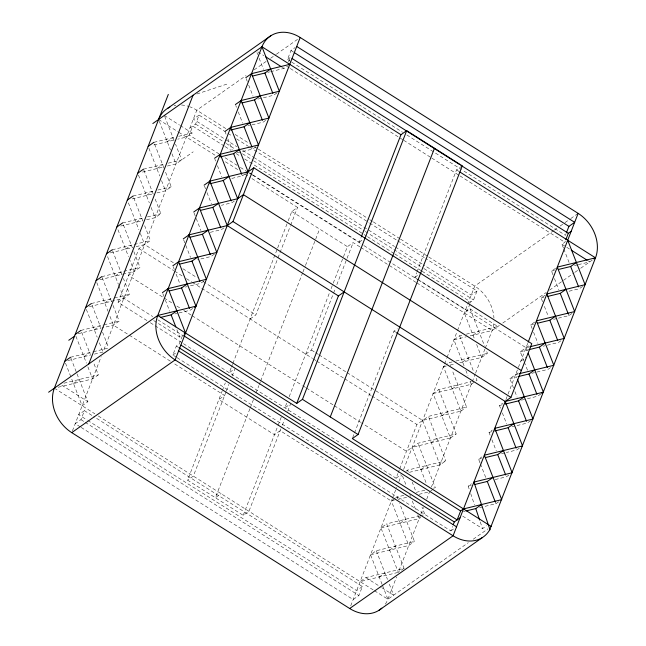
<?xml version="1.0" encoding="UTF-8"?>
<svg xmlns="http://www.w3.org/2000/svg" width="646" height="646" viewBox="0 0 646 646"><rect width="100%" height="100%" fill="white"/><g stroke="black" fill="none" stroke-linecap="round" stroke-linejoin="round"><path stroke-width="0.48" stroke-dasharray="3.23 2.42" d="M146.957 320.586L118.097 302.328L138.947 248.589L150.429 240.514L144.639 225.696M72.433 430.842L101.204 356.657M94.405 354.113L102.997 352.022L196.796 110.208L246.029 75.582M80.322 426.909L75.211 423.671L80.952 419.634L84.424 410.678L92.951 416.072M189.843 128.118L195.593 124.08L199.065 115.125L232.318 136.169M176.269 357.157L172.853 355.001L176.334 346.046L179.2 344.019L182.325 335.96M290.902 61.604L287.494 59.448L290.966 50.493L295.069 47.602M288.633 61.903L290.369 57.429M280.913 428.831L248.928 511.285L243.187 515.33L187.59 480.156L222.095 391.21M222.45 390.281L225.325 382.868M231.074 368.042L229.282 372.677L234.199 369.213M231.438 367.122L232.512 364.336M232.875 363.415L277.312 248.847M277.675 247.919L287.825 221.748M288.181 220.811L291.806 211.468L297.556 207.431L250.874 177.892M226.043 391.799L193.34 476.11L187.59 480.156M226.399 390.87L228.918 384.386M232.148 376.053L235.023 368.64M250.123 318.938L255.864 314.901L277.618 258.828M277.982 257.891L290.304 226.116M290.668 225.188L297.556 207.431M249.889 408.797L215.384 497.743L221.134 493.697M250.244 407.868L253.482 399.527M255.994 393.043L258.868 385.63M259.232 384.709L260.306 381.923M260.669 381.003L302.57 272.975M302.934 272.047L305.106 266.435M305.469 265.506L319.6 229.055M243.187 515.33L277.683 426.384M278.038 425.456L281.276 417.122M286.671 403.217L284.87 407.852L289.796 404.388M289.182 396.733L329.638 292.436M331.091 288.697L332.9 284.022M333.263 283.093L347.403 246.643L353.144 242.605L359.935 246.901M282.35 425.125L284.506 419.561M287.736 411.227L290.611 403.815M305.711 354.113L311.461 350.075L333.207 294.003M333.57 293.066L335.379 288.399M336.832 284.66L353.144 242.605M253.167 175.058L359.257 242.185L361.074 237.51M352.684 437.641L354.129 433.902M354.493 432.965L394.003 331.099L397.29 328.79M416.549 278.434L414.845 277.36L416.662 272.693M417.025 271.756L456.536 169.89L462.278 165.844M183.448 343.68L396.046 478.202L397.847 473.575M398.202 472.646L399.285 469.868M399.64 468.939L416.896 424.47L428.379 416.387L466.598 407.109L452.119 370.061M350.73 605.819L392.09 499.18M392.453 498.252L396.765 487.132M398.921 481.577L401.432 475.093M403.589 469.529L444.198 364.837M444.561 363.908L446.717 358.352M447.072 357.424L457.134 331.487M457.497 330.558L474.745 286.081L553.517 230.687M469.973 303.765L467.195 310.936L419.448 280.719M81.178 427.45L353.16 599.553L358.901 595.507L362.374 586.552L93.807 416.613M469.23 302.99L473.542 299.954L477.014 290.999L425.859 258.634M385.339 604.131A34.327 27.1 54.9 0 0 387.899 599.222L396.531 576.991M420.603 514.91L398.324 572.356L360.105 581.634L365.854 577.597L404.065 568.318L386.696 523.858L419.181 515.968M420.966 513.99L423.477 507.506M426.715 499.164L429.59 491.751M431.383 487.116L475.23 374.082M475.585 373.162L484.928 349.074M485.291 348.146L492.115 330.542A34.327 27.1 54.9 0 0 493.98 321.377M177.117 357.698L450.803 530.875L452.547 526.393M566.138 233.529L565.444 235.322L462.278 170.043M563.417 247.983L561.972 244.277L564.846 242.258L565.541 240.465M505.907 399.599L507.699 394.964M508.063 394.036L518.035 368.309M518.383 367.413L527.822 343.083M254.233 69.808L266.54 61.152M270.642 58.269L275.567 54.805M276.391 54.232L299.364 38.074M199.065 115.125L193.324 119.163L224.865 139.124M167.266 141.716L173.007 137.679M287.494 59.448L291.798 56.42M180.323 125.574L192.12 133.036L186.371 137.081L177.771 139.165M270.642 71.649L284.022 68.403L286.889 66.385L289.448 68M156.841 168.59L162.59 164.544M167.354 166.038L175.954 163.947L193.186 151.826M276.884 92.959L273.597 95.269L256.397 99.444M146.424 195.455L152.165 191.418M156.93 192.904L165.529 190.812L171.271 186.775L165.118 171.029M265.635 120.406L263.18 122.142L247.886 125.849M135.999 222.321L141.74 218.283M146.513 219.769L155.105 217.686L160.854 213.64L155.064 198.823M256.034 146.699L252.756 149.008L236.517 152.949M125.582 249.195L131.324 245.149M231.825 178.425L242.331 175.874L245.617 173.564M115.158 276.06L120.899 272.023M133.859 251.633L140.012 267.379L128.522 275.462L163.317 297.475M234.377 201.011L231.914 202.747L221.4 205.299M104.733 302.926L110.482 298.888M118.097 302.328L129.588 294.245L123.434 278.507M223.952 227.885L221.489 229.613L210.023 232.399M94.316 329.799L100.057 325.754M113.01 305.372L119.163 321.119L113.421 325.156L101.955 327.942M214.351 254.177L211.072 256.478L197.692 259.732M83.891 356.665L89.632 352.627M203.926 281.042L200.648 283.352L188.228 286.364M73.474 383.53L79.216 379.493M58.18 387.245L92.58 378.895L98.321 374.858L93.613 362.81M192.686 308.489L190.223 310.217L177.803 313.237M77.044 373.937L87.904 401.723L82.155 405.761L71.302 377.975M153.691 320.561L179.806 337.083L182.673 335.064M84.424 410.678L78.683 414.716L87.21 420.11M172.853 355.001L176.956 352.11M359.257 242.185L362.543 239.876M414.845 277.36L418.132 275.051M554.341 230.105L556.804 228.377M560.082 226.068L564.184 223.177M565.008 222.604L569.933 219.139M570.749 218.566L577.314 213.947M477.014 290.999L471.273 295.044L423.526 264.828M466.331 334.16L497.864 326.505L470.07 308.917L464.321 312.955L474.455 338.884M464.038 365.757L453.904 339.82L459.645 335.783L462.512 335.088M553 274.849L551.547 271.142L555.649 268.26M473.009 335.185L478.751 331.14M470.143 335.88L492.115 330.542L499.503 325.35M502.782 323.04L546.274 292.452M549.56 290.143L562.69 280.913M563.506 280.332L574.173 272.83M574.997 272.257L579.922 268.793M580.738 268.211L592.229 260.136M347.104 372.629L422.637 420.425L460.856 411.147L443.479 366.694L447.581 363.803M542.575 301.722L541.13 298.016L545.232 295.133M462.593 362.051L468.334 358.013M459.726 362.745L481.698 357.408L487.439 353.37L485.994 349.664M582.627 286.428L579.341 288.738L568.835 291.289M425.972 482.489L412.213 447.298L450.432 438.012L433.062 393.559L438.804 389.522L471.289 381.633M532.151 328.588L530.705 324.881L534.807 321.999M452.168 388.916L457.909 384.879M433.062 393.559L471.273 384.281L477.023 380.236L475.932 377.458M558.41 318.155L568.924 315.603L572.203 313.294M523.906 361.017L520.28 351.755L529.308 345.4M441.743 415.79L447.492 411.744M520.813 361.146L526.563 357.109M460.856 411.147L466.598 407.109M560.962 340.741L558.499 342.469L543.213 346.183M438.804 389.522L456.173 433.975L417.962 443.253L406.471 451.336L361.494 422.872M513.481 387.883L509.864 378.621L518.068 372.847M431.326 442.655L437.067 438.618M450.432 438.012L456.173 433.975M550.537 367.606L548.083 369.342L531.836 373.283M396.046 478.202L400.972 474.737M405.898 471.281L407.537 470.127L445.756 460.84L428.379 416.387M500.529 408.264L499.439 405.486L502.725 403.177M420.901 469.521L426.643 465.483M409.435 472.307L440.007 464.886L445.756 460.84M540.936 393.899L537.658 396.208L526.191 398.994M394.658 498.72L391.371 501.03L280.194 430.68L274.445 434.726L218.857 399.543L224.606 395.505L173.677 363.286M395.473 498.147L397.112 496.992L403.807 495.369M490.104 435.138L489.022 432.36L492.3 430.05M430.406 491.178L433.692 488.869M530.519 420.764L527.233 423.073L511.947 426.788M404.065 568.318L398.324 572.356L380.954 527.903L386.696 523.858M480.043 462.932L478.597 459.225L481.884 456.916M400.06 523.26L405.801 519.222M380.954 527.903L419.165 518.617L420.812 517.462M519.279 448.211L516.816 449.947L506.303 452.499M382.109 584.404L370.529 554.769L376.271 550.731L414.49 541.445L399.648 503.476M469.125 488.909L468.172 486.091L471.459 483.781M389.635 550.126L395.384 546.088M370.529 554.769L408.748 545.49L414.49 541.445M508.854 475.085L506.391 476.813L494.925 479.598M362.374 586.552L356.632 590.597L88.066 420.651M379.218 576.999L384.959 572.954M450.803 530.875L454.913 527.992M479.607 507.651L495.975 503.678L499.253 501.377M462.706 516.097L482.522 528.63L486.624 525.747M374.43 590.694L387.899 599.222L468.318 542.672M473.243 539.208L488.013 528.816M196.877 93.993L227.537 83.907M267.775 72.344L269.689 71.884M153.901 142.322L174.921 137.21M178.74 136.29L192.12 133.036M153.885 144.962L173.952 140.093M143.477 169.187L164.496 164.084M168.323 163.155L181.696 159.909L175.542 144.163M142.516 172.07L163.535 166.959M133.06 196.053L154.079 190.95M157.899 190.021L171.271 186.775M132.091 198.936L153.11 193.832M122.635 222.927L143.654 217.823M147.474 216.895L160.854 213.64M120.713 226.035L142.685 220.698M112.21 249.792L150.429 240.514M110.288 252.901L132.269 247.571M136.088 246.643L144.688 244.551L174.388 263.35M101.793 276.658L122.813 271.554M123.766 271.328L140.012 267.379M99.872 279.775L121.844 274.437M122.797 274.203L134.263 271.417L129.919 260.306M91.369 303.531L113.349 298.194M114.302 297.959L129.588 294.245M89.447 306.64L123.846 298.29L152.698 316.548M185.362 287.058L187.275 286.598M80.952 330.397L102.924 325.059M103.877 324.833L119.163 321.119M78.069 333.74L101.002 328.176M174.937 313.932L176.851 313.463M70.527 357.262L92.499 351.933M93.46 351.699L107.785 348.218M67.652 360.613L90.577 355.042M63.93 383.207L98.321 374.858M551.547 271.142L554.413 270.448M574.48 265.579L577.346 264.884M578.299 264.65L589.766 261.864L588.078 260.798M541.13 298.016L543.997 297.322M453.904 339.82L466.323 336.808M530.705 324.881L533.572 324.187M553.638 319.318L557.458 318.389M452.087 361.954L449.22 362.648L450.31 365.426M455.915 361.025L487.439 353.37M443.479 366.694L446.346 365.991M450.165 365.063L454.945 363.908M417.397 278.975L526.03 347.709L528.896 347.015M520.28 351.755L527.927 349.898M518.472 373.881L515.605 374.583L516.695 377.361M509.864 378.621L517.503 376.763M499.439 405.486L502.305 404.792M521.419 400.149L525.238 399.22M489.022 432.36L491.889 431.657M478.597 459.225L481.464 458.531M501.53 453.653L505.35 452.725M424.826 490.266L416.226 492.349L412.245 482.166M433.426 488.174L435.331 487.714L417.962 443.253M394.238 500.335L391.371 501.03L408.748 545.49M398.057 499.406L406.657 497.323M419.076 494.303L427.676 492.212M468.172 486.091L472 485.162M420.134 515.742L424.915 514.579L422.016 507.175M463.44 511.584L465.338 511.123M290.966 50.493L293.526 52.108M291.758 62.145L402.595 132.277M406.859 134.974L461.43 169.502M456.536 169.89L459.08 171.497M290.304 68.541L399.438 137.598M400.286 138.139L402.846 139.754M403.702 140.295L430.979 157.559M431.835 158.1L459.12 175.357M459.968 175.898L564.846 242.258M257.907 51.882L263.802 55.613M282.334 67.337L284.022 68.403M561.972 244.277L569.554 249.073M225.785 128.554L196.796 110.208A34.327 27.1 54.9 0 0 190.021 106.848M235.16 134.489L249.655 143.654M254.774 146.892L257.326 148.515M258.182 149.056L369.019 219.188M369.875 219.729L372.435 221.344M373.283 221.885L399.712 238.608M400.568 239.149L427.854 256.414M428.702 256.955L474.745 286.081A34.327 27.1 54.9 0 1 493.956 318.09M236.581 138.866L248.516 146.416M249.372 146.957L368.737 222.482M369.585 223.023L396.87 240.288M397.726 240.829L425.003 258.093M225.72 139.665L236.807 146.682M242.775 150.453L253.006 156.93M253.854 157.471L362.987 226.528M363.843 227.061L394.536 246.489M395.392 247.022L422.67 264.287M195.593 124.08L225.43 142.968M226.286 143.501L235.661 149.436M242.484 153.756L252.715 160.224M253.571 160.765L364.409 230.905M365.256 231.438L423.235 268.13M424.091 268.663L473.542 299.954M224.267 146.061L192.718 126.099L189.246 135.054L219.083 153.942M225.115 146.602L231.082 150.381M236.202 153.619L240.465 156.316M244.729 159.013L366.653 236.161M367.501 236.694L393.931 253.426M394.787 253.959L421.216 270.69M422.072 271.223L470.668 301.981M164.318 115.448L179.483 125.041M249.776 172.91L252.32 174.525M225.058 157.713L236.993 165.271M240.401 167.427L248.072 172.28M248.928 172.821L251.488 174.444M252.336 174.977L363.173 245.117M364.029 245.658L418.6 280.178M158.577 119.494L177.949 131.752M178.789 132.285L216.079 155.872M225.414 161.783L238.148 169.833M244.931 174.129L250.026 177.351M360.783 247.434L415.943 282.342M416.799 282.883L492.115 330.542M291.806 211.468L347.403 246.643M394.003 331.099L395.699 332.173M182.875 268.72L197.305 277.845M203.248 281.608L255.864 314.901M311.461 350.075L314.852 352.223M315.7 352.764L318.244 354.371M319.092 354.912L346.256 372.096M138.947 248.589L173.742 270.609M174.59 271.142L183.076 276.52M186.468 278.668L191.563 281.89M192.411 282.423L200.898 287.793M201.746 288.334L312.502 358.409M313.35 358.95L315.894 360.557M316.75 361.098L343.906 378.281M344.754 378.822L371.062 395.465M371.91 396.006L416.896 424.47M164.165 298.016L171.804 302.845M176.899 306.067L180.291 308.215M183.69 310.363L191.329 315.2M192.177 315.733L302.078 385.282M302.934 385.815L305.477 387.43M306.325 387.963L333.481 405.147M334.329 405.688L360.638 422.339M157.794 319.77L182.406 335.347M150.348 322.734L182.6 343.139M176.334 346.046L178.038 347.12M170.286 361.138L113.421 325.156L109.44 314.965M61.79 385.202L87.904 401.723M365.854 577.597L381.011 587.19M381.859 587.723L393.648 595.184L388.94 583.144M54.361 388.173L94.889 413.82M98.281 415.967L373.582 590.161M80.952 419.634L84.368 421.79M85.215 422.331L358.901 595.507M563.78 248.912L569.207 262.801M554.446 278.555L558.79 289.666M568.197 313.746L568.924 315.603M544.384 306.349L548.365 316.54M533.604 332.294L537.948 343.406M526.03 347.709L527.475 351.416M524.269 361.938L527.524 370.271M514.927 391.589L517.099 397.145M470.07 308.917L484.548 345.957M476.627 344.439L481.698 357.408M502.338 412.899L506.682 424.01M459.645 335.783L473.76 371.902M465.847 370.384L468.019 375.94M470.191 381.495L471.273 384.281M491.913 439.764L496.257 450.884M480.406 463.852L485.84 477.749M495.248 501.829L495.975 503.678M422.637 420.425L440.007 464.886M256.947 52.665L257.673 54.522M259.119 58.221L263.463 69.34M407.537 470.127L408.264 471.976M402.515 476.013L406.495 486.204M409.758 494.537L410.485 496.394M412.293 501.021L415.911 510.283M417.72 514.919L419.165 518.617M246.166 78.61L247.248 81.388M248.702 85.094L253.046 96.206M397.112 496.992L397.839 498.841M235.742 105.476L236.468 107.333M238.277 111.96L242.621 123.071M225.325 132.349L226.043 134.198M227.852 138.825L232.197 149.945M241.612 174.024L242.331 175.874M376.271 550.731L387.495 579.438M382.472 585.333L387.899 599.222M214.9 159.215L215.627 161.064M217.436 165.699L221.78 176.81M204.475 186.08L205.565 188.858M207.011 192.565L211.355 203.684M164.682 116.377L174.097 140.457M159.304 121.343L170.52 150.05M171.973 153.756L175.954 163.947M194.058 212.954L195.867 217.581M196.231 218.51L200.938 230.549M154.628 144.171L164.762 170.1M148.879 148.209L159.74 175.995M161.548 180.63L165.529 190.812M183.634 239.819L185.442 244.454M185.806 245.375L190.513 257.415M143.84 170.116L153.247 194.196M138.462 175.082L149.315 202.868M151.124 207.495L155.105 217.686M173.217 266.685L174.299 269.463M176.108 274.098L180.089 284.288M133.779 197.91L142.831 221.061M128.401 202.876L138.898 229.734M140.344 233.44L144.688 244.551M162.792 293.559L163.882 296.336M165.328 300.043L169.672 311.154M176.907 329.678L179.806 337.083M123.362 224.776L132.406 247.927M117.976 229.742L128.473 256.599M112.574 250.721L121.989 274.8M107.559 256.607L118.412 284.393M118.775 285.322L123.846 298.29M102.157 277.586L111.564 301.666M96.771 282.552L107.995 311.267M92.095 305.38L100.784 327.611M102.593 332.238L108.746 347.984M86.354 309.418L97.207 337.204M99.379 342.76L102.997 352.022M81.671 332.254L90.359 354.476M75.929 336.291L86.427 363.149M87.872 366.855L92.58 378.895M70.89 358.191L76.68 373.008M65.504 363.157L70.939 377.054M470.708 493.592L474.495 504.841M480.269 521.952L482.522 528.63M174.089 105.645A34.327 27.1 54.9 0 1 175.882 105.282M181.502 105.015A34.327 27.1 54.9 0 1 189.246 106.574"/><path stroke-width="0.97" d="M168.307 94.413L54.361 388.173A34.327 27.1 54.9 0 0 71.738 432.634L349.688 608.508A34.327 27.1 54.9 0 0 381.802 608.169M88.825 363.932L193.041 95.253M48.62 392.211L157.753 315.458L261.969 46.778A34.327 27.1 54.9 0 1 300.188 37.492L578.138 213.366A34.327 27.1 54.9 0 1 595.507 257.827L489.692 529.865A34.327 27.1 54.9 0 1 453.08 535.792L349.688 608.508M300.188 37.492L175.131 359.919L71.738 432.634M183.27 238.891L189.02 234.853L227.23 225.575L232.98 221.53L253.821 167.799L531.771 343.672L510.929 397.411L505.188 401.449L453.08 535.792L175.131 359.919A34.327 27.1 54.9 0 1 157.753 315.458L195.972 306.18L178.595 261.719L216.814 252.441L199.436 207.988L237.655 198.702L243.397 194.664L521.354 370.538M157.753 315.458L296.732 403.395L338.415 295.925L344.156 291.887M361.429 236.581L400.948 134.715L406.689 130.67L462.278 165.844L358.062 434.532L352.32 438.569L491.291 526.506M296.732 403.395L302.473 399.357L406.689 130.67M330.267 416.945L434.483 148.257M453.242 524.609L454.283 521.92L460.025 517.882M566.485 232.633L568.916 226.366L574.665 222.329L296.708 46.447M396.547 332.706L505.188 401.449L522.557 445.902L484.338 455.188L501.716 499.641L463.497 508.919L460.63 510.946L457.15 519.901L180.904 345.101M565.888 239.569L568.318 233.303L571.185 231.284M528.186 342.154L578.138 213.366M167.516 108.415L270.9 35.7M152.836 123.531L261.969 46.778L400.948 134.715M148.16 146.359L153.901 142.322M245.803 77.681L251.544 73.644L289.763 64.366M252.489 76.058L264.908 73.046L270.658 69.001M137.735 173.225L143.477 169.187M235.378 104.555L241.128 100.51L279.338 91.231L261.969 46.778M242.072 102.924L254.492 99.912L260.233 95.874M127.31 200.099L133.06 196.053M224.961 131.421L230.703 127.383L268.922 118.097L251.544 73.644M230.695 130.032L244.067 126.778L249.816 122.74M116.894 226.964L122.635 222.927M214.537 158.286L220.286 154.249L258.497 144.97L241.128 100.51M220.27 156.897L233.65 153.651L239.391 149.606M106.469 253.83L112.21 249.792M204.12 185.16L209.861 181.114L248.08 171.836L230.703 127.383M209.853 183.763L223.225 180.517L228.967 176.479M246.433 172.991L253.821 167.799M96.052 280.703L101.793 276.658M193.695 212.025L199.436 207.988M200.381 210.402L212.8 207.382L218.55 203.345M85.627 307.569L91.369 303.531M189.964 237.268L202.384 234.256L208.125 230.21M75.202 334.434L80.952 330.397M172.853 265.764L178.595 261.719M68.767 340.264L74.516 336.227M179.54 264.141L191.959 261.121L197.708 257.084M64.786 361.308L70.527 357.262M162.429 292.63L168.178 288.592L206.389 279.306L189.02 234.853M169.115 291.007L181.542 287.987L187.283 283.949M160.612 317.412L171.117 314.86L176.859 310.815M194.325 307.334L195.972 306.18M184.11 334.055L185.547 333.045L168.178 288.592M558.233 269.519L570.66 266.507L576.402 262.47M593.868 258.981L595.507 257.827L459.928 172.038M547.816 296.393L560.235 293.373L565.977 289.335M537.391 323.258L549.811 320.246L555.56 316.201M528.88 349.664L539.394 347.112L545.135 343.074M518.463 376.529L528.969 373.977L534.718 369.94M505.172 404.097L518.552 400.851L524.294 396.805M541.76 393.325L543.399 392.17L528.202 353.265M494.755 430.963L508.127 427.717L513.869 423.679M485.283 457.602L497.703 454.582L503.452 450.545M474.867 484.468L487.286 481.456L493.027 477.41M466.283 510.889L475.763 508.588L481.504 504.55M378.968 610.3L482.36 537.585M595.507 257.827L557.296 267.105L574.665 311.566L536.446 320.844L553.824 365.297L519.424 373.654M529.849 346.781L564.241 338.431L546.871 293.978L585.09 284.692L567.713 240.239M505.188 401.449L543.399 392.17M294.374 52.649L568.916 226.366M292.073 58.503L459.185 164.245M460.889 165.328L568.318 233.303M265.49 56.678L281.495 66.804M571.234 250.139L587.238 260.265M232.98 221.53L510.929 397.411M338.415 295.925L227.23 225.575L209.861 181.114M302.473 399.357L358.062 434.532M183.529 335.605L460.63 510.946M178.885 347.661L454.283 521.92M178.603 350.956L456.552 526.837M570.66 266.507L578.622 286.881M560.235 293.373L568.197 313.746M549.811 320.246L557.781 340.62M539.394 347.112L547.356 367.485M528.969 373.977L536.931 394.359M517.414 379.21L532.982 419.036L494.763 428.314L512.141 472.775L473.922 482.053L490.015 529.801M518.552 400.851L526.514 421.224M508.127 427.717L516.089 448.09M497.703 454.582L505.673 474.963M487.286 481.456L495.248 501.829M264.908 73.046L272.878 93.42M254.492 99.912L262.454 120.285M244.067 126.778L252.029 147.159M233.65 153.651L241.612 174.024M220.286 154.249L237.655 198.702M223.225 180.517L231.187 200.89M212.8 207.382L220.77 227.763M202.384 234.256L210.346 254.629M191.959 261.121L199.921 281.495M181.542 287.987L189.504 308.368M171.117 314.86L175.825 326.9M475.763 508.588L479.623 520.038M158.577 119.494A34.327 27.1 54.9 0 1 169.85 107.131"/></g></svg>
